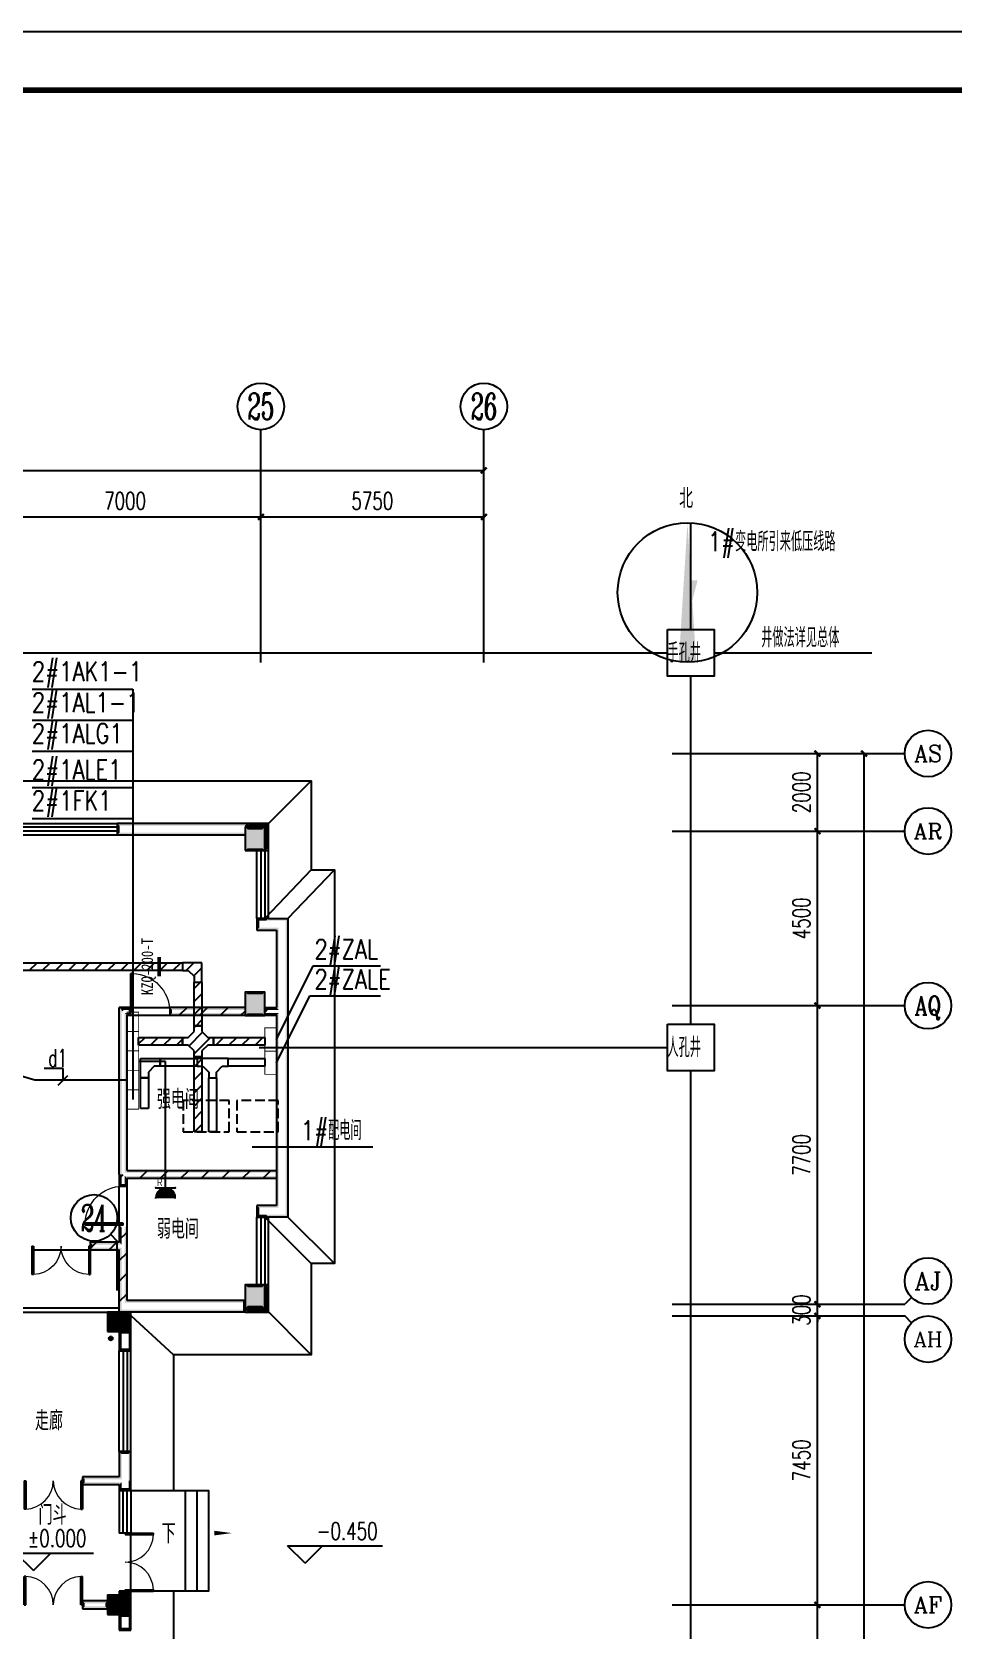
# Model space of a CAD drawing. Extents: x 101023 to 279373, y -114511 to 293844.
# Drawn here: x 228630 to 252375, y 252638 to 293844 of the extents above; entities that cross this region are included whole.
import ezdxf
from ezdxf.enums import TextEntityAlignment as Align

# ---------------------------------------------------------------- set-up
doc = ezdxf.new("R2010")
doc.units = 0
doc.header["$LTSCALE"] = 1000
doc.header["$MEASUREMENT"] = 0
doc.linetypes.add('DASH', pattern=[0.35, 0.25, -0.1])
for name, color, linetype in [('A-WALL-PATT', 252, 'Continuous'), ('AXIS', 3, 'Continuous'), ('AXIS_TEXT', 7, 'Continuous'), ('BTTK', 7, 'Continuous'), ('BZ', 7, 'Continuous'), ('CABLETRAY', 3, 'Continuous'), ('COLUMN', 2, 'Continuous'), ('DBZ', 7, 'Continuous'), ('DIM-照明', 3, 'Continuous'), ('DIM_ELEV', 3, 'Continuous'), ('DIM_SYMB', 3, 'Continuous'), ('DOOR_FIRE', 4, 'Continuous'), ('DOTLN', 2, 'DASH'), ('EQUIP-插座', 3, 'Continuous'), ('EQUIP-箱柜', 3, 'Continuous'), ('PUB_HATCH', 8, 'Continuous'), ('PUB_TEXT', 7, 'Continuous'), ('PUB_TITLE', 7, 'Continuous'), ('PUB_WALL', 2, 'Continuous'), ('STAIR', 2, 'Continuous'), ('TEL_HATCH', 8, 'Continuous'), ('WALL', 2, 'Continuous'), ('WINDOW', 2, 'Continuous'), ('WIRE-照明', 6, 'Continuous'), ('抗震支吊架', 2, 'Continuous'), ('排水', 153, 'Continuous'), ('看线', 30, 'Continuous')]:
    doc.layers.add(name, color=color, linetype=linetype)
doc.styles.add('_TCH_AXIS', font='COMPLEX', dxfattribs={"bigfont": 'GBCBIG'})
doc.styles.add('_TCH_DIM', font='simplex.shx', dxfattribs={"bigfont": 'gbcbig.shx'})
doc.styles.add('_TCH_DIM_T3', font='SIMPLEX', dxfattribs={"width": 0.705882, "bigfont": 'GBCBIG'})
doc.styles.add('_TEL_ATTDEF', font='gbenor', dxfattribs={"bigfont": 'gbcbig'})
doc.styles.add('_TEL_DIM', font='simplex.shx', dxfattribs={"width": 0.8, "height": 3.5, "bigfont": 'gbcbig.shx'})
doc.styles.add('COMPLEX', font='COMPLEX')
doc.styles.add('HZ(TK)', font='geniso.shx', dxfattribs={"width": 0.9, "bigfont": 'hztxt.shx'})
doc.styles.add('kzcad', font='', dxfattribs={"width": 0.8})
doc.styles.get("Standard").update_dxf_attribs({"font": 'simplex.shx', "width": 0.8, "bigfont": 'gbcbig.shx'})
doc.styles.get('kzcad').set_extended_font_data('SimSun')
doc.dimstyles.new('_TCH_ARCH&&150', dxfattribs={"dimtxt": 446.25, "dimasz": 150, "dimexe": 375, "dimexo": 450, "dimgap": 189.375, "dimtad": 1, "dimdec": 0, "dimzin": 0, "dimdsep": 46, "dimtxsty": '_TCH_DIM_T3', "dimblk": 'ARCHTICK', "dimcen": 0.09, "dimclrt": 7, "dimazin": 2, "dimtfac": 1, "dimtdec": 0, "dimtix": 1, "dimtmove": 2, "dimatfit": 3, "dimfxl": 1, "dimtolj": 1, "dimtzin": 0, "dimarcsym": 0})
pattern_1 = [(45, (-908016.57, -754752.9), (-265.16515, 265.16515), [])]

# ---------------------------------------------------------------- blocks, each defined once
blk = doc.blocks.new('vhtemplate_2020年新竖式图框_A0')
at = {"layer": 'PUB_TITLE', "color": 7}
blk.add_lwpolyline([(0, 0), (1189, 0), (1189, 841), (0, 841)], close=True, dxfattribs=at)
at = {"layer": 'PUB_TITLE', "const_width": 1}
blk.add_lwpolyline([(25, 10), (1179, 10), (1179, 831), (25, 831)], close=True, dxfattribs=at)
at = {"layer": 'BTTK', "color": 4, "style": 'HZ(TK)', "width": 0.9}
for tag, p in [('合作单位', (1144, 743.5)), ('建设单位', (1144, 209.5)), ('工程名称', (1144, 176.5)), ('子项名称', (1154, 160)), ('图纸名称', (1144, 141))]:
    blk.add_attdef(tag, text='', height=3.5, dxfattribs=at).set_placement(p, align=Align.MIDDLE_CENTER)
for tag, p in [('注册证书号', (1156.5, 309.01)), ('注册印章号', (1156.5, 301.01)), ('设计号', (1154, 193)), ('图别', (1137.75, 34)), ('图号', (1170.25, 34)), ('版本号', (1137.75, 26)), ('日期', (1170.25, 26))]:
    blk.add_attdef(tag, text='', height=3.5, dxfattribs=at).set_placement(p, align=Align.MIDDLE)
blk = doc.blocks.new('$TelecSys$00000098')
blk.add_solid([(0.5, 0), (-0.5, 0.26), (-0.5, -0.26)])
blk = doc.blocks.new('$equip$00001764')
for p, q in [((-0.5, 1.05), (-0.5, 1)), ((-0.5, 1), (0.5, 1)), ((0.5, 1.05), (0.5, 1)), ((0.5, 0.5), (-0.5, 0.5)), ((0, 0.5), (0, 0))]:
    blk.add_line(p, q)
blk.add_arc((0, 1), 0.5, 180, 0)
for p in [(-0.5, 0.5), (0, 0), (0.5, 0.5)]:
    blk.add_point(p)
for points in [[(0.433, 0.75), (-0.433, 0.75), (0.5, 1), (-0.5, 1)], [(0.25, 0.567), (-0.25, 0.567), (0.433, 0.75), (-0.433, 0.75)], [(0, 0.5), (0, 0.5), (0.25, 0.567), (-0.25, 0.567)]]:
    blk.add_solid(points)
at = {"color": 7, "style": '_TEL_DIM'}
blk.add_attdef('$TEXT$', text='', height=0.4, dxfattribs=at).set_placement((0.303, 0.211), align=Align.MIDDLE_CENTER)
at = {"color": 7, "style": '_TEL_DIM', "flags": 1}
blk.add_attdef('A', text='', height=0.00002, dxfattribs=at).set_placement((0, 0), align=Align.MIDDLE_CENTER)
blk = doc.blocks.new('ng')
at = {"layer": '排水'}
for p, q in [((345991, 781358), (346091, 781358)), ((346041, 781408), (346041, 781308))]:
    blk.add_line(p, q, dxfattribs=at)
blk.add_circle((346041, 781358), 50, dxfattribs=at)
blk = doc.blocks.new('_AXISO')
blk.add_circle((0, 0), 0.5)
at = {"layer": 'AXIS_TEXT', "style": 'COMPLEX', "width": 1.041667}
blk.add_attdef('A', text='', height=0.56, dxfattribs=at).set_placement((-0.25, -0.28), (0.25, -0.28), align=Align.FIT)
blk = doc.blocks.new('_ArchTick')
at = {"color": 0, "linetype": 'ByBlock', "const_width": 0.4}
blk.add_lwpolyline([(-0.5, -0.5), (0.5, 0.5)], dxfattribs=at)
blk = doc.blocks.new('*D60')
at = {"layer": 'AXIS', "color": 0, "lineweight": -2, "transparency": 16777216}
for p, q in [((1046908, 863592), (1051783, 863592)), ((1051408, 773292), (1051408, 863592)), ((1046908, 773292), (1051783, 773292))]:
    blk.add_line(p, q, dxfattribs=at)
at = {"layer": 'Defpoints', "color": 0, "transparency": 16777216}
for p in [(1046458, 863592), (1051408, 863592), (1046458, 773292)]:
    blk.add_point(p, dxfattribs=at)
at = {"layer": 'AXIS', "color": 0, "lineweight": -2, "transparency": 16777216, "xscale": 150, "yscale": 150, "zscale": 150}
for p, rotation in [((1051408, 863592), 90), ((1051408, 773292), 270)]:
    blk.add_blockref('_ArchTick', p, dxfattribs=dict(at, rotation=rotation))
at = {"layer": 'AXIS', "color": 7, "transparency": 16777216, "insert": (1050996, 818442), "char_height": 446.2, "attachment_point": 5, "rotation": 90, "style": '_TCH_DIM_T3'}
blk.add_mtext('\\A1;90300', dxfattribs=at)
blk = doc.blocks.new('*D76')
at = {"layer": 'AXIS', "color": 0, "lineweight": -2, "transparency": 16777216}
for p, q in [((1046908, 841642), (1050583, 841642)), ((1050208, 834042), (1050208, 841642)), ((1046908, 834042), (1050583, 834042))]:
    blk.add_line(p, q, dxfattribs=at)
at = {"layer": 'Defpoints', "color": 0, "transparency": 16777216}
for p in [(1046458, 841642), (1050208, 841642), (1046458, 834042)]:
    blk.add_point(p, dxfattribs=at)
at = {"layer": 'AXIS', "color": 0, "lineweight": -2, "transparency": 16777216, "xscale": 150, "yscale": 150, "zscale": 150}
for p, rotation in [((1050208, 841642), 90), ((1050208, 834042), 270)]:
    blk.add_blockref('_ArchTick', p, dxfattribs=dict(at, rotation=rotation))
at = {"layer": 'AXIS', "color": 7, "transparency": 16777216, "insert": (1049796, 837842), "char_height": 446.2, "attachment_point": 5, "rotation": 90, "style": '_TCH_DIM_T3'}
blk.add_mtext('\\A1;7600', dxfattribs=at)
blk = doc.blocks.new('*D77')
at = {"layer": 'AXIS', "color": 0, "lineweight": -2, "transparency": 16777216}
for p, q in [((1046908, 849092), (1050583, 849092)), ((1050208, 841642), (1050208, 849092)), ((1046908, 841642), (1050583, 841642))]:
    blk.add_line(p, q, dxfattribs=at)
at = {"layer": 'Defpoints', "color": 0, "transparency": 16777216}
for p in [(1046458, 849092), (1050208, 849092), (1046458, 841642)]:
    blk.add_point(p, dxfattribs=at)
at = {"layer": 'AXIS', "color": 0, "lineweight": -2, "transparency": 16777216, "xscale": 150, "yscale": 150, "zscale": 150}
for p, rotation in [((1050208, 849092), 90), ((1050208, 841642), 270)]:
    blk.add_blockref('_ArchTick', p, dxfattribs=dict(at, rotation=rotation))
at = {"layer": 'AXIS', "color": 7, "transparency": 16777216, "insert": (1049796, 845367), "char_height": 446.2, "attachment_point": 5, "rotation": 90, "style": '_TCH_DIM_T3'}
blk.add_mtext('\\A1;7450', dxfattribs=at)
blk = doc.blocks.new('*D78')
at = {"layer": 'AXIS', "color": 0, "lineweight": -2, "transparency": 16777216}
for p, q in [((1046908, 849392), (1050583, 849392)), ((1050208, 849392), (1050208, 849542)), ((1050208, 849092), (1050208, 849392)), ((1046908, 849092), (1050583, 849092)), ((1050208, 849092), (1050208, 848942))]:
    blk.add_line(p, q, dxfattribs=at)
at = {"layer": 'Defpoints', "color": 0, "transparency": 16777216}
for p in [(1046458, 849392), (1050208, 849392), (1046458, 849092)]:
    blk.add_point(p, dxfattribs=at)
at = {"layer": 'AXIS', "color": 0, "lineweight": -2, "transparency": 16777216, "xscale": 150, "yscale": 150, "zscale": 150}
for p, rotation in [((1050208, 849392), 270), ((1050208, 849092), 90)]:
    blk.add_blockref('_ArchTick', p, dxfattribs=dict(at, rotation=rotation))
at = {"layer": 'AXIS', "color": 7, "transparency": 16777216, "insert": (1049796, 849242), "char_height": 446.2, "attachment_point": 5, "rotation": 90, "style": '_TCH_DIM_T3'}
blk.add_mtext('\\A1;300', dxfattribs=at)
blk = doc.blocks.new('*D79')
at = {"layer": 'AXIS', "color": 0, "lineweight": -2, "transparency": 16777216}
for p, q in [((1046908, 857092), (1050583, 857092)), ((1050208, 849392), (1050208, 857092)), ((1046908, 849392), (1050583, 849392))]:
    blk.add_line(p, q, dxfattribs=at)
at = {"layer": 'Defpoints', "color": 0, "transparency": 16777216}
for p in [(1046458, 857092), (1050208, 857092), (1046458, 849392)]:
    blk.add_point(p, dxfattribs=at)
at = {"layer": 'AXIS', "color": 0, "lineweight": -2, "transparency": 16777216, "xscale": 150, "yscale": 150, "zscale": 150}
for p, rotation in [((1050208, 857092), 90), ((1050208, 849392), 270)]:
    blk.add_blockref('_ArchTick', p, dxfattribs=dict(at, rotation=rotation))
at = {"layer": 'AXIS', "color": 7, "transparency": 16777216, "insert": (1049796, 853242), "char_height": 446.2, "attachment_point": 5, "rotation": 90, "style": '_TCH_DIM_T3'}
blk.add_mtext('\\A1;7700', dxfattribs=at)
blk = doc.blocks.new('*D80')
at = {"layer": 'AXIS', "color": 0, "lineweight": -2, "transparency": 16777216}
for p, q in [((1046908, 861592), (1050583, 861592)), ((1050208, 857092), (1050208, 861592)), ((1046908, 857092), (1050583, 857092))]:
    blk.add_line(p, q, dxfattribs=at)
at = {"layer": 'Defpoints', "color": 0, "transparency": 16777216}
for p in [(1046458, 861592), (1050208, 861592), (1046458, 857092)]:
    blk.add_point(p, dxfattribs=at)
at = {"layer": 'AXIS', "color": 0, "lineweight": -2, "transparency": 16777216, "xscale": 150, "yscale": 150, "zscale": 150}
for p, rotation in [((1050208, 861592), 90), ((1050208, 857092), 270)]:
    blk.add_blockref('_ArchTick', p, dxfattribs=dict(at, rotation=rotation))
at = {"layer": 'AXIS', "color": 7, "transparency": 16777216, "insert": (1049796, 859342), "char_height": 446.2, "attachment_point": 5, "rotation": 90, "style": '_TCH_DIM_T3'}
blk.add_mtext('\\A1;4500', dxfattribs=at)
blk = doc.blocks.new('*D81')
at = {"layer": 'AXIS', "color": 0, "lineweight": -2, "transparency": 16777216}
for p, q in [((1046908, 863592), (1050583, 863592)), ((1050208, 861592), (1050208, 863592)), ((1046908, 861592), (1050583, 861592))]:
    blk.add_line(p, q, dxfattribs=at)
at = {"layer": 'Defpoints', "color": 0, "transparency": 16777216}
for p in [(1046458, 863592), (1050208, 863592), (1046458, 861592)]:
    blk.add_point(p, dxfattribs=at)
at = {"layer": 'AXIS', "color": 0, "lineweight": -2, "transparency": 16777216, "xscale": 150, "yscale": 150, "zscale": 150}
for p, rotation in [((1050208, 863592), 90), ((1050208, 861592), 270)]:
    blk.add_blockref('_ArchTick', p, dxfattribs=dict(at, rotation=rotation))
at = {"layer": 'AXIS', "color": 7, "transparency": 16777216, "insert": (1049796, 862592), "char_height": 446.2, "attachment_point": 5, "rotation": 90, "style": '_TCH_DIM_T3'}
blk.add_mtext('\\A1;2000', dxfattribs=at)
blk = doc.blocks.new('*D109')
at = {"layer": 'AXIS', "color": 0, "lineweight": -2, "transparency": 16777216}
for p, q in [((926858, 866392), (926858, 871267)), ((1041608, 866392), (1041608, 871267)), ((926858, 870892), (1041608, 870892))]:
    blk.add_line(p, q, dxfattribs=at)
at = {"layer": 'Defpoints', "color": 0, "transparency": 16777216}
for p in [(1041608, 870892), (926858, 865942), (1041608, 865942)]:
    blk.add_point(p, dxfattribs=at)
at = {"layer": 'AXIS', "color": 0, "lineweight": -2, "transparency": 16777216, "xscale": 150, "yscale": 150, "zscale": 150, "rotation": 180}
blk.add_blockref('_ArchTick', (926858, 870892), dxfattribs=at)
at = {"layer": 'AXIS', "color": 0, "lineweight": -2, "transparency": 16777216, "xscale": 150, "yscale": 150, "zscale": 150}
blk.add_blockref('_ArchTick', (1041608, 870892), dxfattribs=at)
at = {"layer": 'AXIS', "color": 7, "transparency": 16777216, "insert": (984233, 871305), "char_height": 446.2, "attachment_point": 5, "style": '_TCH_DIM_T3'}
blk.add_mtext('\\A1;114750', dxfattribs=at)
blk = doc.blocks.new('*D126')
at = {"layer": 'AXIS', "color": 0, "lineweight": -2, "transparency": 16777216}
for p, q in [((1028858, 866392), (1028858, 870067)), ((1035858, 866392), (1035858, 870067)), ((1028858, 869692), (1035858, 869692))]:
    blk.add_line(p, q, dxfattribs=at)
at = {"layer": 'Defpoints', "color": 0, "transparency": 16777216}
for p in [(1035858, 869692), (1028858, 865942), (1035858, 865942)]:
    blk.add_point(p, dxfattribs=at)
at = {"layer": 'AXIS', "color": 0, "lineweight": -2, "transparency": 16777216, "xscale": 150, "yscale": 150, "zscale": 150, "rotation": 180}
blk.add_blockref('_ArchTick', (1028858, 869692), dxfattribs=at)
at = {"layer": 'AXIS', "color": 0, "lineweight": -2, "transparency": 16777216, "xscale": 150, "yscale": 150, "zscale": 150}
blk.add_blockref('_ArchTick', (1035858, 869692), dxfattribs=at)
at = {"layer": 'AXIS', "color": 7, "transparency": 16777216, "insert": (1032358, 870105), "char_height": 446.2, "attachment_point": 5, "style": '_TCH_DIM_T3'}
blk.add_mtext('\\A1;7000', dxfattribs=at)
blk = doc.blocks.new('*D127')
at = {"layer": 'AXIS', "color": 0, "lineweight": -2, "transparency": 16777216}
for p, q in [((1035858, 866392), (1035858, 870067)), ((1041608, 866392), (1041608, 870067)), ((1035858, 869692), (1041608, 869692))]:
    blk.add_line(p, q, dxfattribs=at)
at = {"layer": 'Defpoints', "color": 0, "transparency": 16777216}
for p in [(1041608, 869692), (1035858, 865942), (1041608, 865942)]:
    blk.add_point(p, dxfattribs=at)
at = {"layer": 'AXIS', "color": 0, "lineweight": -2, "transparency": 16777216, "xscale": 150, "yscale": 150, "zscale": 150, "rotation": 180}
blk.add_blockref('_ArchTick', (1035858, 869692), dxfattribs=at)
at = {"layer": 'AXIS', "color": 0, "lineweight": -2, "transparency": 16777216, "xscale": 150, "yscale": 150, "zscale": 150}
blk.add_blockref('_ArchTick', (1041608, 869692), dxfattribs=at)
at = {"layer": 'AXIS', "color": 7, "transparency": 16777216, "insert": (1038733, 870105), "char_height": 446.2, "attachment_point": 5, "style": '_TCH_DIM_T3'}
blk.add_mtext('\\A1;5750', dxfattribs=at)
blk = doc.blocks.new('$WINLIB2D$00000001')
at = {"color": 0}
for points in [[(-0.5, 0.5), (-0.5, -0.5)], [(-0.5, 0.5), (0.5, 0.5)], [(0.5, -0.5), (0.5, 0.5)], [(0.5, 0.167), (-0.5, 0.167)], [(0.5, -0.167), (-0.5, -0.167)], [(-0.5, -0.5), (0.5, -0.5)]]:
    blk.add_lwpolyline(points, dxfattribs=at)
blk = doc.blocks.new('$DorLib2D$00000002')
for p, q in [((-0.5, 0), (-0.5, 0.4875)), ((-0.475, 0.4875), (-0.5, 0.4875)), ((-0.475, 0), (-0.475, 0.4875)), ((0.475, 0), (0.475, 0.4875)), ((0.475, 0.4875), (0.5, 0.4875)), ((0.5, 0), (0.5, 0.4875)), ((-0.5, 0), (-0.475, 0)), ((0.5, 0), (0.475, 0))]:
    blk.add_line(p, q)
at = {"lineweight": 13}
for centre, start, end in [((-0.4875, 0), 0, 88.53072), ((0.4875, 0), 91.46928, 180)]:
    blk.add_arc(centre, 0.4875, start, end, dxfattribs=at)
blk = doc.blocks.new('_FZH')
blk.add_lwpolyline([(-0.5, -0.5), (0.5, -0.5), (0.5, 0.5), (-0.5, 0.5)], close=True)
at = {"layer": 'PUB_HATCH'}
blk.add_solid([(-0.5, -0.5), (0.5, -0.5), (-0.5, 0.5), (0.5, 0.5)], dxfattribs=at)
blk = doc.blocks.new('$DorLib2D$00000001')
for p, q in [((0.45, 0.975), (0.5, 0.975)), ((0.45, 0), (0.45, 0.975)), ((0.5, 0), (0.5, 0.975)), ((0.5, 0), (0.45, 0))]:
    blk.add_line(p, q)
at = {"lineweight": 13}
blk.add_arc((0.475, 0), 0.975, 91.4693, 180, dxfattribs=at)
blk = doc.blocks.new('ERT')
at = {"layer": 'AXIS'}
for p, q in [((1035858.2, 865942.1), (1035858.2, 871942.1)), ((1041608.2, 865942.1), (1041608.2, 871942.1)), ((1046458.2, 863592.1), (1052458.2, 863592.1)), ((1046458.2, 861592.1), (1052458.2, 861592.1)), ((1046458.2, 857092.1), (1052458.2, 857092.1)), ((1031982.5, 851195.2), (1032158.2, 851019.4)), ((1032158.2, 849743.8), (1032158.2, 851019.4)), ((1046458.2, 849392.1), (1052458.2, 849392.1)), ((1052633.9, 849567.8), (1052458.2, 849392.1)), ((1046458.2, 849092.1), (1052458.2, 849092.1)), ((1052633.9, 848916.3), (1052458.2, 849092.1)), ((1046458.2, 841642.1), (1052458.2, 841642.1))]:
    blk.add_line(p, q, dxfattribs=at)
ref = blk.add_blockref('_AXISO', (1035858.2, 872542.1), dxfattribs=dict(at, xscale=1200, yscale=1200, zscale=1200))
ref.add_attrib('A', '25', dxfattribs={"layer": 'AXIS_TEXT', "height": 678.82, "style": '_TCH_AXIS', "width": 0.617647}).set_placement((1035518.8, 872202.7), (1036197.6, 872202.7), align=Align.FIT)
ref = blk.add_blockref('_AXISO', (1041608.2, 872542.1), dxfattribs=dict(at, xscale=1200, yscale=1200, zscale=1200))
ref.add_attrib('A', '26', dxfattribs={"layer": 'AXIS_TEXT', "height": 678.82, "style": '_TCH_AXIS', "width": 0.617647}).set_placement((1041268.8, 872202.7), (1041947.6, 872202.7), align=Align.FIT)
ref = blk.add_blockref('_AXISO', (1053058.2, 863592.1), dxfattribs=dict(at, xscale=1200, yscale=1200, zscale=1200))
ref.add_attrib('A', 'AS', dxfattribs={"layer": 'AXIS_TEXT', "height": 432.18, "style": '_TCH_AXIS'}).set_placement((1052698.1, 863376), (1053418.3, 863376), align=Align.FIT)
ref = blk.add_blockref('_AXISO', (1053058.2, 861592.1), dxfattribs=dict(at, xscale=1200, yscale=1200, zscale=1200))
ref.add_attrib('A', 'AR', dxfattribs={"layer": 'AXIS_TEXT', "height": 398.24, "style": '_TCH_AXIS'}).set_placement((1052688.4, 861393), (1053428, 861393), align=Align.FIT)
ref = blk.add_blockref('_AXISO', (1053058.2, 857092.1), dxfattribs=dict(at, xscale=1200, yscale=1200, zscale=1200))
ref.add_attrib('A', 'AQ', dxfattribs={"layer": 'AXIS_TEXT', "height": 482.95, "style": '_TCH_AXIS', "width": 0.807692}).set_placement((1052714.6, 856850.6), (1053401.8, 856850.6), align=Align.FIT)
ref = blk.add_blockref('_AXISO', (1031558.2, 851619.4), dxfattribs=dict(at, xscale=1200, yscale=1200, zscale=1200))
ref.add_attrib('A', '24', dxfattribs={"layer": 'AXIS_TEXT', "height": 678.82, "style": '_TCH_AXIS', "width": 0.583333}).set_placement((1031218.8, 851280), (1031897.6, 851280), align=Align.FIT)
ref = blk.add_blockref('_AXISO', (1053058.2, 849992.1), dxfattribs=dict(at, xscale=1200, yscale=1200, zscale=1200))
ref.add_attrib('A', 'AJ', dxfattribs={"layer": 'AXIS_TEXT', "height": 460.87, "style": '_TCH_AXIS'}).set_placement((1052707.1, 849761.6), (1053409.3, 849761.6), align=Align.FIT)
ref = blk.add_blockref('_AXISO', (1053058.2, 848492.1), dxfattribs=dict(at, xscale=1200, yscale=1200, zscale=1200))
ref.add_attrib('A', 'AH', dxfattribs={"layer": 'AXIS_TEXT', "height": 382.94, "style": '_TCH_AXIS'}).set_placement((1052684.4, 848300.6), (1053432, 848300.6), align=Align.FIT)
ref = blk.add_blockref('_AXISO', (1053058.2, 841642.1), dxfattribs=dict(at, xscale=1200, yscale=1200, zscale=1200))
ref.add_attrib('A', 'AF', dxfattribs={"layer": 'AXIS_TEXT', "height": 414.63, "style": '_TCH_AXIS'}).set_placement((1052692.9, 841434.8), (1053423.5, 841434.8), align=Align.FIT)
for p1, p2, distance, picture, middle in [((926858.2, 865942.1), (1041608.2, 865942.1), 4950, '*D109', (984233.2, 871304.6)), ((1028858.2, 865942.1), (1035858.2, 865942.1), 3750, '*D126', (1032358.2, 870104.6)), ((1035858.2, 865942.1), (1041608.2, 865942.1), 3750, '*D127', (1038733.2, 870104.6)), ((1046458.2, 773292.1), (1046458.2, 863592.1), -4950, '*D60', (1050995.7, 818442.1)), ((1046458.2, 861592.1), (1046458.2, 863592.1), -3750, '*D81', (1049795.7, 862592.1)), ((1046458.2, 857092.1), (1046458.2, 861592.1), -3750, '*D80', (1049795.7, 859342.1)), ((1046458.2, 849392.1), (1046458.2, 857092.1), -3750, '*D79', (1049795.7, 853242.1)), ((1046458.2, 849092.1), (1046458.2, 849392.1), -3750, '*D78', (1049795.7, 849242.1)), ((1046458.2, 841642.1), (1046458.2, 849092.1), -3750, '*D77', (1049795.7, 845367.1)), ((1046458.2, 834042.1), (1046458.2, 841642.1), -3750, '*D76', (1049795.7, 837842.1))]:
    dim = blk.add_aligned_dim(p1=p1, p2=p2, distance=distance, dimstyle='_TCH_ARCH&&150', dxfattribs=at)
    dim.commit()
    dim.dimension.update_dxf_attribs({"geometry": picture, "text_midpoint": middle})
blk = doc.blocks.new('A$C40CE5D7B')
at = {"layer": 'A-WALL-PATT'}
h = blk.add_hatch(dxfattribs=at)
h.set_pattern_fill('普通砖', color=256, scale=150, style=0)
h.set_pattern_definition(pattern_1)
h.paths.add_polyline_path([(114550, 102020), (114750, 101820), (114850, 101820), (114850, 102020)])
h = blk.add_hatch(dxfattribs=at)
h.set_pattern_fill('普通砖', color=256, scale=150, style=0)
h.set_pattern_definition(pattern_1)
h.paths.add_polyline_path([(117800, 101820), (117800, 102020), (115850, 102020), (115850, 101820)])
h = blk.add_hatch(dxfattribs=at)
h.set_pattern_fill('普通砖', color=256, scale=150, style=0)
h.set_pattern_definition(pattern_1)
h.paths.add_polyline_path([(118300, 102020), (118300, 101820), (118600, 101820), (118700, 101920), (118600, 102020)])
h = blk.add_hatch(dxfattribs=at)
h.set_pattern_fill('普通砖', color=256, scale=150, style=0)
h.set_pattern_definition(pattern_1)
h.paths.add_polyline_path([(114683, 97720), (114550, 97720), (114550, 97413), (114750, 97413), (114750, 97620), (114690, 97680)])
h = blk.add_hatch(dxfattribs=at)
h.set_pattern_fill('普通砖', color=256, scale=150, style=0)
h.set_pattern_definition(pattern_1)
h.paths.add_polyline_path([(114683, 97720), (114690, 97680), (114750, 97620), (118600, 97620), (118700, 97720), (118600, 97820), (114750, 97820), (114690, 97760)])
h = blk.add_hatch(dxfattribs=at)
h.set_pattern_fill('普通砖', color=256, scale=150, style=0)
h.set_pattern_definition(pattern_1)
h.paths.add_polyline_path([(114617, 95870), (114750, 95870), (114750, 96413), (114550, 96413), (114550, 95970), (114610, 95910)])
h = blk.add_hatch(dxfattribs=at)
h.set_pattern_fill('普通砖', color=256, scale=150, style=0)
h.set_pattern_definition(pattern_1)
h.paths.add_polyline_path([(114610, 95910), (114550, 95970), (113800, 95970), (113800, 95770), (114550, 95770), (114610, 95830), (114617, 95870)])
h = blk.add_hatch(dxfattribs=at)
h.set_pattern_fill('普通砖', color=256, scale=150, style=0)
h.set_pattern_definition(pattern_1)
h.paths.add_polyline_path([(114610, 94230), (114690, 94410), (114750, 94470), (114750, 95870), (114617, 95870), (114610, 95830), (114550, 95770), (114550, 94170)])
at = {"layer": 'PUB_WALL'}
for points in [[(117850, 106770), (114500, 106770), (114560, 106710), (117790, 106710)], [(114500, 106770), (114500, 106470), (114560, 106530), (114560, 106710)], [(117800, 106520), (117800, 106670), (117850, 106670), (117850, 106770), (117790, 106710), (117790, 106530)], [(117800, 106470), (117800, 106520), (117790, 106530), (114560, 106530), (114500, 106470)], [(118300, 106670), (117800, 106670), (117860, 106610), (118240, 106610)], [(117800, 106670), (117800, 106070), (117860, 106130), (117860, 106610)], [(118300, 106070), (118300, 106670), (118240, 106610), (118240, 106130)], [(117800, 106070), (118300, 106070), (118240, 106130), (117860, 106130)], [(118400, 104320), (118100, 104320), (118160, 104260), (118340, 104260)], [(118100, 104320), (118100, 104020), (118160, 104080), (118160, 104260)], [(118400, 104320), (118900, 104320), (118840, 104260), (118340, 104260)], [(118900, 104320), (118900, 101920), (118840, 101920), (118840, 104260)], [(118100, 104020), (118600, 104020), (118660, 104080), (118160, 104080)], [(118600, 104020), (118600, 102020), (118660, 101960), (118660, 104080)], [(118300, 102420), (117800, 102420), (117860, 102360), (118240, 102360)], [(117800, 102420), (117800, 101813), (117860, 101873), (117860, 102360)], [(118300, 101813), (118300, 102420), (118240, 102360), (118240, 101873)], [(114850, 102020), (114550, 102020), (114610, 101960), (114790, 101960)], [(114550, 97720), (114550, 102020), (114610, 101960), (114610, 97720)], [(114750, 101820), (114850, 101820), (114790, 101880), (114690, 101880)], [(114750, 97820), (114750, 101820), (114690, 101880), (114690, 97760)], [(114850, 101820), (114850, 102020), (114790, 101960), (114790, 101880)], [(117800, 101960), (117800, 102020), (115850, 102020), (115910, 101960)], [(115850, 102020), (115850, 101820), (115910, 101880), (115910, 101960)], [(117800, 101820), (117800, 101880), (115910, 101880), (115850, 101820)], [(117800, 101813), (118300, 101813), (118240, 101873), (117860, 101873)], [(118300, 102020), (118300, 101960), (118660, 101960), (118600, 102020)], [(118300, 101880), (118300, 101820), (118600, 101820), (118660, 101880)], [(118600, 101820), (118600, 96920), (118660, 96860), (118660, 101880)], [(118900, 101920), (118900, 96620), (118840, 96680), (118840, 101920)], [(114550, 97720), (114550, 97413), (114610, 97473), (114610, 97720)], [(114750, 97820), (118600, 97820), (118660, 97760), (114690, 97760)], [(114750, 97413), (114750, 97620), (114690, 97680), (114690, 97473)], [(114750, 97620), (118600, 97620), (118660, 97680), (114690, 97680)], [(114550, 97413), (114750, 97413), (114690, 97473), (114610, 97473)], [(118100, 96920), (118100, 96620), (118160, 96680), (118160, 96860)], [(118600, 96920), (118100, 96920), (118160, 96860), (118660, 96860)], [(118100, 96620), (118400, 96620), (118340, 96680), (118160, 96680)], [(118900, 96620), (118400, 96620), (118340, 96680), (118840, 96680)], [(114550, 96413), (114550, 95970), (114610, 95910), (114610, 96353)], [(114750, 95870), (114750, 96413), (114690, 96353), (114690, 95870)], [(114550, 95970), (113800, 95970), (113860, 95910), (114610, 95910)], [(113800, 95970), (113800, 95770), (113860, 95830), (113860, 95910)], [(113800, 95770), (114550, 95770), (114610, 95830), (113860, 95830)], [(114550, 94170), (114550, 95770), (114610, 95830), (114610, 94230)], [(114750, 94470), (114750, 95870), (114690, 95870), (114690, 94410)], [(118300, 94870), (117800, 94870), (117860, 94810), (118240, 94810)], [(117800, 94870), (117800, 94270), (117860, 94330), (117860, 94810)], [(118300, 94270), (118300, 94870), (118240, 94810), (118240, 94330)], [(117800, 94470), (114750, 94470), (114690, 94410), (117800, 94410)], [(117800, 94170), (117800, 94470), (117740, 94470), (117740, 94170)], [(114750, 94170), (114250, 94170), (114310, 94110), (114690, 94110)], [(114250, 94170), (114250, 93670), (114310, 93730), (114310, 94110)], [(117800, 94170), (117800, 94230), (114610, 94230), (114550, 94170)], [(114750, 93670), (114750, 94170), (114690, 94110), (114690, 93730)], [(117800, 94270), (118300, 94270), (118240, 94330), (117860, 94330)], [(114250, 93670), (114750, 93670), (114690, 93730), (114310, 93730)], [(114550, 93670), (114550, 93170), (114610, 93230), (114610, 93610)], [(114850, 93670), (114550, 93670), (114610, 93610), (114790, 93610)], [(114850, 93170), (114850, 93670), (114790, 93610), (114790, 93230)], [(114550, 93170), (114850, 93170), (114790, 93230), (114610, 93230)], [(114850, 90570), (114550, 90570), (114610, 90510), (114790, 90510)], [(114550, 90570), (114550, 89920), (114610, 89860), (114610, 90510)], [(114850, 89820), (114850, 90570), (114790, 90510), (114790, 89820)], [(114550, 89920), (113600, 89920), (113660, 89860), (114610, 89860)], [(113600, 89920), (113600, 89720), (113660, 89780), (113660, 89860)], [(113600, 89720), (114550, 89720), (114610, 89780), (113660, 89780)], [(114550, 89720), (114550, 89570), (114610, 89630), (114610, 89780)], [(114550, 89570), (114850, 89570), (114790, 89630), (114610, 89630)], [(114850, 89570), (114850, 89820), (114790, 89820), (114790, 89630)], [(114850, 86970), (114550, 86970), (114610, 86910), (114790, 86910)], [(114550, 86970), (114550, 86870), (114610, 86930), (114610, 86910)], [(114850, 86870), (114850, 86970), (114790, 86910), (114790, 86930)], [(114250, 86720), (113600, 86720), (113660, 86660), (114190, 86660)], [(113600, 86720), (113600, 86520), (113660, 86580), (113660, 86660)], [(113600, 86520), (114250, 86520), (114190, 86580), (113660, 86580)], [(114250, 86520), (114250, 86720), (114190, 86660), (114190, 86580)], [(114750, 86870), (114250, 86870), (114310, 86810), (114690, 86810)], [(114250, 86870), (114250, 86370), (114310, 86430), (114310, 86810)], [(114550, 86870), (114850, 86870), (114790, 86930), (114610, 86930)], [(114750, 86370), (114750, 86870), (114690, 86810), (114690, 86430)], [(114250, 86370), (114750, 86370), (114690, 86430), (114310, 86430)], [(114550, 86370), (114550, 85970), (114610, 86030), (114610, 86310)], [(114850, 86370), (114550, 86370), (114610, 86310), (114790, 86310)], [(114850, 85970), (114850, 86370), (114790, 86310), (114790, 86030)], [(114550, 85970), (114850, 85970), (114790, 86030), (114610, 86030)]]:
    blk.add_hatch(color=256, dxfattribs=at).paths.add_polyline_path(points)
for points in [[(118300, 106070), (118400, 106070), (118400, 106770), (117850, 106770), (117850, 106670)], [(118300, 106120), (118350, 106120), (118350, 106720), (117900, 106720), (117900, 106670)], [(117800, 94270), (117800, 94170), (118400, 94170), (118400, 94870), (118300, 94870)], [(117850, 94270), (117850, 94220), (118350, 94220), (118350, 94820), (118300, 94820)], [(114750, 93670), (114850, 93670), (114850, 94170), (114750, 94170)], [(114750, 93720), (114800, 93720), (114800, 94120), (114750, 94120)], [(114850, 89570), (116250, 89570), (116250, 86970), (114850, 86970)], [(114750, 86370), (114850, 86370), (114850, 86870), (114750, 86870)], [(114750, 86420), (114800, 86420), (114800, 86820), (114750, 86820)]]:
    blk.add_lwpolyline(points)
at = {"layer": 'DIM_ELEV'}
for p, q in [((112336, 87506), (111886, 87956)), ((111886, 87956), (113886, 87956)), ((112336, 87506), (112786, 87956)), ((119339, 87692), (118889, 88142)), ((118889, 88142), (121340, 88142)), ((119339, 87692), (119789, 88142))]:
    blk.add_line(p, q, dxfattribs=at)
at = {"layer": 'DIM_SYMB'}
for points in [[(129199, 110923, 450, 0, 0), (129199, 114523, 0, 0, 0)], [(116082, 88470, 0, 0, 0), (117451, 88470, 0, 120, 0), (117001, 88470, 0, 0, 0)]]:
    blk.add_lwpolyline(points, format="xyseb", dxfattribs=at)
blk.add_circle((129199, 112723), 1800, dxfattribs=at)
at = {"layer": 'DOOR_FIRE'}
for p, q in [((114850, 102020), (115850, 102020)), ((114850, 101820), (115850, 101820)), ((114550, 96413), (114550, 97413)), ((114750, 96413), (114750, 97413)), ((112300, 95770), (113800, 95770))]:
    blk.add_line(p, q, dxfattribs=at)
at = {"layer": 'STAIR'}
for p, q in [((116250, 89570), (116250, 86970)), ((116550, 89570), (116550, 86970))]:
    blk.add_line(p, q, dxfattribs=at)
blk.add_lwpolyline([(114750, 89570), (116850, 89570), (116850, 86970), (114750, 86970)], dxfattribs=at)
at = {"layer": 'WALL'}
for p, q in [((117850, 106770), (114500, 106770)), ((114500, 106770), (114500, 106470)), ((117850, 106670), (117850, 106770)), ((114500, 106470), (117800, 106470)), ((118100, 106070), (118400, 106070)), ((118400, 104320), (118100, 104320)), ((118100, 104320), (118100, 104020)), ((118400, 104320), (118900, 104320)), ((118900, 104320), (118900, 101920)), ((118100, 104020), (118600, 104020)), ((118600, 104020), (118600, 102020)), ((114850, 102020), (114550, 102020)), ((114550, 97720), (114550, 102020)), ((114750, 101820), (114850, 101820)), ((114750, 97820), (114750, 101820)), ((114850, 101820), (114850, 102020)), ((117800, 102020), (115850, 102020)), ((115850, 102020), (115850, 101820)), ((115850, 101820), (117800, 101820)), ((118300, 102020), (118600, 102020)), ((118300, 101820), (118600, 101820)), ((118600, 101820), (118600, 96920)), ((118900, 101920), (118900, 96620)), ((114550, 97720), (114550, 97413)), ((114750, 97820), (118600, 97820)), ((114550, 97413), (114750, 97413)), ((114750, 97413), (114750, 97620)), ((114750, 97620), (118600, 97620)), ((118100, 96920), (118100, 96620)), ((118600, 96920), (118100, 96920)), ((118100, 96620), (118400, 96620)), ((118900, 96620), (118400, 96620)), ((114550, 96413), (114550, 95970)), ((114750, 95870), (114750, 96413)), ((114550, 95970), (113800, 95970)), ((113800, 95970), (113800, 95770)), ((113800, 95770), (114550, 95770)), ((114550, 94170), (114550, 95770)), ((114750, 94470), (114750, 95870)), ((118100, 94870), (118400, 94870)), ((117800, 94470), (114750, 94470)), ((117800, 94170), (114550, 94170)), ((117800, 94170), (117800, 94270)), ((114550, 93670), (114550, 93170)), ((114850, 93670), (114550, 93670)), ((114850, 93170), (114850, 93670)), ((114550, 93170), (114850, 93170)), ((114850, 90570), (114550, 90570)), ((114550, 90570), (114550, 89920)), ((114850, 89820), (114850, 90570)), ((114550, 89920), (113600, 89920)), ((113600, 89920), (113600, 89720)), ((113600, 89720), (114550, 89720)), ((114550, 89720), (114550, 89570)), ((114550, 89570), (114850, 89570)), ((114850, 89570), (114850, 89820)), ((114850, 86970), (114550, 86970)), ((114550, 86970), (114550, 86870)), ((114850, 86870), (114850, 86970)), ((114250, 86720), (113600, 86720)), ((113600, 86720), (113600, 86520)), ((114250, 86520), (114250, 86720)), ((114550, 86870), (114850, 86870)), ((113600, 86520), (114250, 86520)), ((114550, 86370), (114550, 85970)), ((114850, 86370), (114550, 86370)), ((114850, 85970), (114850, 86370)), ((114550, 85970), (114850, 85970))]:
    blk.add_line(p, q, dxfattribs=at)
at = {"layer": 'WINDOW'}
blk.add_line((114850, 86970), (114850, 88470), dxfattribs=at)
at = {"layer": '排水'}
for p, q in [((118300, 106670), (119500, 107870)), ((119500, 105570), (118300, 104320)), ((118900, 104320), (120100, 105570)), ((119500, 95420), (118300, 96620)), ((120100, 95420), (118900, 96620)), ((115950, 93070), (114750, 94170)), ((119500, 93070), (118300, 94270))]:
    blk.add_line(p, q, dxfattribs=at)
for points in [[(72940, 109870), (74140, 109870), (74140, 107870), (119500, 107870), (119500, 105570), (120100, 105570), (120100, 95420), (119500, 95420), (119500, 93070), (115950, 93070), (115950, 89570)], [(115950, 86970), (115950, 80020), (125250, 80020), (125250, 74920)]]:
    blk.add_lwpolyline(points, dxfattribs=at)
at = {"layer": '看线'}
for p, q in [((111190, 94170), (114510, 94170)), ((114510, 94270), (111450, 94270))]:
    blk.add_line(p, q, dxfattribs=at)
at = {"layer": 'COLUMN'}
for p, xscale, yscale, zscale, rotation in [((118050, 106370), 499.9072261160472, 600.0000000303844, 600.0000000303844, 359.9999999645752), ((118050, 102117), 499.9999995187391, 606.5413202630589, 606.5413202630589, 359.999999979336), ((118050, 94570), 499.999999607564, 600.0000000788132, 600.0000000788132, 359.9999999757475), ((114500, 93920), 499.8144538606284, 500.0000002729939, 500.0000002729939, 359.9999999994929), ((114500, 86620), 499.8144538606284, 500.0000002729939, 500.0000002729939, 359.9999999994929)]:
    blk.add_blockref('_FZH', p, dxfattribs=dict(at, xscale=xscale, yscale=yscale, zscale=zscale, rotation=rotation))
at = {"layer": 'DOOR_FIRE', "xscale": -1000, "yscale": 1000, "zscale": 200}
blk.add_blockref('$DorLib2D$00000001', (115350, 101920), dxfattribs=at)
at = {"layer": 'DOOR_FIRE', "zscale": 200}
for name, p, xscale, yscale, rotation in [('$DorLib2D$00000001', (114650, 96913), -1000, 1000, 90), ('$DorLib2D$00000002', (113050, 95870), -1500, 1500, 180)]:
    blk.add_blockref(name, p, dxfattribs=dict(at, xscale=xscale, yscale=yscale, rotation=rotation))
at = {"layer": 'WALL'}
blk.add_blockref('ERT', (-917658, -755022), dxfattribs=at)
at = {"layer": 'WINDOW'}
for name, p, xscale, yscale, zscale, rotation in [('$WINLIB2D$00000001', (113200, 106620), -2600, 300, 2600, 180), ('$WINLIB2D$00000001', (118250, 105195), -1750, 300, -1750, 270), ('$WINLIB2D$00000001', (118250, 95745), -1750, 300, -1750, 270), ('$WINLIB2D$00000001', (114700, 91870), -2600, 300, 2600, 270), ('$DorLib2D$00000002', (112850, 89820), 1500, 1500, 1500, 180), ('$WINLIB2D$00000001', (114700, 89020), -1100, 300, -1100, 90), ('$DorLib2D$00000002', (114700, 87720), 1500, 1500, -1500, 270)]:
    blk.add_blockref(name, p, dxfattribs=dict(at, xscale=xscale, yscale=yscale, zscale=zscale, rotation=rotation))
at = {"layer": 'WINDOW', "xscale": 1500, "yscale": 1500, "zscale": -1500}
blk.add_blockref('$DorLib2D$00000002', (112850, 86620), dxfattribs=at)
at = {"layer": '排水'}
blk.add_blockref('ng', (-231707, -687868), dxfattribs=at)
at = {"layer": 'DIM_ELEV', "color": 7, "style": '_TCH_DIM', "width": 0.705882}
for s, p in [('-0.450', (119645, 88300)), ('%%P0.000', (112191, 88113))]:
    blk.add_text(s, height=446.2, dxfattribs=at).set_placement(p)
at = {"layer": 'DIM_SYMB', "color": 7, "style": '_TCH_DIM'}
blk.add_text('下', height=506, dxfattribs=at).set_placement((115640, 88207))
at = {"layer": 'PUB_TEXT', "style": '_TCH_DIM'}
blk.add_text('北', height=500, dxfattribs=at).set_placement((128983, 114898))
at = {"layer": 'PUB_TEXT'}
for s, p in [('强电间', (115522, 99405)), ('弱电间', (115522, 96061)), ('走廊', (112378, 91116)), ('门斗', (112468, 88686))]:
    blk.add_text(s, height=500, dxfattribs=at).set_placement(p)

msp = doc.modelspace()

# ---------------------------------------------------------------- linework, layer by layer
at = {"layer": 'BZ'}
for p, q in [((246214, 277834), (250283, 277834)), ((228631, 276900), (231230, 276900)), ((231230, 276900), (231230, 266320)), ((228631, 276100), (231230, 276100)), ((228631, 275301), (231230, 275301)), ((228631, 274366), (231230, 274366)), ((228631, 273566), (231230, 273566)), ((237417, 265088), (234307, 265088))]:
    msp.add_line(p, q, dxfattribs=at)
at = {"layer": 'CABLETRAY'}
for p, q in [((178265, 269844), (232510, 269844)), ((232510, 269644), (178265, 269644)), ((232510, 269844), (232510, 269644)), ((233010, 269844), (232510, 269844)), ((232510, 269844), (232510, 269644)), ((232510, 269644), (232660, 269644)), ((232660, 269644), (232810, 269494)), ((232810, 269494), (232810, 269344)), ((233010, 269344), (233010, 269844)), ((232810, 269344), (233010, 269344)), ((232810, 268220), (232810, 269344)), ((232810, 269344), (233010, 269344)), ((233010, 269344), (233010, 268220)), ((231380, 267720), (231380, 267920)), ((231380, 267920), (232510, 267920)), ((232510, 267920), (232510, 267720)), ((232510, 267720), (232510, 267920)), ((232510, 267920), (232660, 267920)), ((232660, 267920), (232810, 268070)), ((233010, 268220), (232810, 268220)), ((232810, 268220), (233010, 268220)), ((232810, 268070), (232810, 268220)), ((233010, 268220), (233010, 268070)), ((233010, 268070), (233160, 267920)), ((233160, 267920), (233310, 267920)), ((233310, 267720), (233310, 267920)), ((233310, 267920), (234630, 267920)), ((233310, 267920), (233310, 267720)), ((234630, 267920), (234630, 267720)), ((232510, 267720), (231380, 267720)), ((232660, 267720), (232510, 267720)), ((232810, 267570), (232660, 267720)), ((232810, 267420), (232810, 267570)), ((233160, 267720), (233010, 267570)), ((233010, 267570), (233010, 267420)), ((233310, 267720), (233160, 267720)), ((234630, 267720), (233310, 267720)), ((231431, 266874), (231431, 267374)), ((231431, 267374), (231931, 267374)), ((231781, 267174), (231631, 267024)), ((231631, 267024), (231631, 266874)), ((231931, 267174), (231781, 267174)), ((231931, 267174), (231931, 267374)), ((231931, 267374), (232886, 267374)), ((231931, 267374), (231931, 267174)), ((232886, 267174), (231931, 267174)), ((232810, 265488), (232810, 267420)), ((232810, 267420), (233010, 267420)), ((233010, 267420), (232810, 267420)), ((233686, 267374), (232886, 267374)), ((232886, 267374), (232886, 267174)), ((232886, 267374), (232886, 267174)), ((232886, 267174), (233036, 267174)), ((233010, 267420), (233010, 265488)), ((233036, 267174), (233186, 267024)), ((233186, 267024), (233186, 266874)), ((233386, 267024), (233536, 267174)), ((233386, 266874), (233386, 267024)), ((233536, 267174), (233686, 267174)), ((233686, 267174), (233686, 267374)), ((233686, 267374), (234630, 267374)), ((233686, 267174), (233686, 267374)), ((234630, 267174), (233686, 267174)), ((234630, 267374), (234630, 267174)), ((231431, 266087), (231431, 266874)), ((231431, 266874), (231631, 266874)), ((231631, 266874), (231431, 266874)), ((231631, 266874), (231631, 266087)), ((233186, 266874), (233386, 266874)), ((233186, 265488), (233186, 266874)), ((233186, 266874), (233386, 266874)), ((233386, 266874), (233386, 265488)), ((231631, 266087), (231431, 266087)), ((233010, 265488), (232810, 265488)), ((233386, 265488), (233186, 265488))]:
    msp.add_line(p, q, dxfattribs=at)
at = {"layer": 'DBZ'}
for p, q in [((234930, 267867), (235878, 269768)), ((235878, 269768), (237615, 269768)), ((234930, 267267), (235792, 268995)), ((235792, 268995), (237615, 268995))]:
    msp.add_line(p, q, dxfattribs=at)
at = {"layer": 'DIM-照明'}
msp.add_line((229308, 266689), (229555, 266937), dxfattribs=at)
for points in [[(229432, 267113), (228941, 267113)], [(229432, 266813), (229432, 267113)]]:
    msp.add_lwpolyline(points, dxfattribs=at)
at = {"layer": 'DOTLN', "linetype": 'DASH'}
for points in [[(232530, 265488), (233711, 265488), (233711, 266288), (232530, 266288)], [(233911, 265488), (234980, 265488), (234980, 266288), (233911, 266288)]]:
    msp.add_lwpolyline(points, close=True, dxfattribs=at)
at = {"layer": 'EQUIP-插座'}
for points in [[(245014, 278434), (246214, 278434), (246214, 277234), (245014, 277234)], [(245014, 268261), (246214, 268261), (246214, 267061), (245014, 267061)]]:
    msp.add_lwpolyline(points, close=True, dxfattribs=at)
at = {"layer": 'EQUIP-箱柜', "const_width": 24}
for points in [[(231380, 268570), (231380, 268070), (231080, 268070), (231080, 268570)], [(231380, 268070), (231380, 267570), (231080, 267570), (231080, 268070)], [(234930, 268167), (234930, 267567), (234630, 267567), (234630, 268167)], [(231380, 267570), (231380, 267070), (231080, 267070), (231080, 267570)], [(234930, 267567), (234930, 266967), (234630, 266967), (234630, 267567)], [(231380, 267070), (231380, 266570), (231080, 266570), (231080, 267070)], [(231380, 266570), (231380, 266070), (231080, 266070), (231080, 266570)]]:
    msp.add_lwpolyline(points, close=True, dxfattribs=at)
at = {"layer": 'TEL_HATCH', "linetype": 'Continuous'}
for p, q in [((228560, 269644), (228760, 269844)), ((228896, 269644), (229096, 269844)), ((229233, 269644), (229433, 269844)), ((229570, 269644), (229770, 269844)), ((229907, 269644), (230107, 269844)), ((230243, 269644), (230443, 269844)), ((230580, 269644), (230780, 269844)), ((230917, 269644), (231117, 269844)), ((231254, 269644), (231454, 269844)), ((231590, 269644), (231790, 269844)), ((231927, 269644), (232127, 269844)), ((232264, 269644), (232464, 269844)), ((232601, 269644), (232801, 269844)), ((232799, 269506), (233010, 269717)), ((232810, 269181), (232974, 269344)), ((232974, 269344), (233010, 269381)), ((232810, 268844), (233010, 269044)), ((232810, 268507), (233010, 268707)), ((232860, 268220), (233010, 268370)), ((231380, 267750), (231550, 267920)), ((231686, 267720), (231886, 267920)), ((232023, 267720), (232223, 267920)), ((232360, 267720), (232510, 267870)), ((232510, 267870), (232560, 267920)), ((232679, 267702), (233029, 268052)), ((232810, 268170), (232860, 268220)), ((232810, 267497), (233233, 267920)), ((233370, 267720), (233570, 267920)), ((233707, 267720), (233907, 267920)), ((234044, 267720), (234244, 267920)), ((234380, 267720), (234580, 267920)), ((232810, 267160), (233010, 267360)), ((232810, 266823), (233010, 267023)), ((232810, 266486), (233010, 266686)), ((232810, 266150), (233010, 266350)), ((232810, 265813), (233010, 266013)), ((232823, 265488), (233010, 265676))]:
    msp.add_line(p, q, dxfattribs=at)
at = {"layer": 'WIRE-照明'}
for p, q in [((245614, 278434), (245614, 281158)), ((245614, 268261), (245614, 277234)), ((228701, 266813), (221705, 268864)), ((232075, 267297), (231380, 267297)), ((232075, 264288), (232075, 267297)), ((245614, 213182), (245614, 267061)), ((231080, 266813), (228701, 266813))]:
    msp.add_line(p, q, dxfattribs=at)
at = {"layer": 'WIRE-照明', "linetype": 'Continuous'}
for p, q in [((196214, 277834), (245014, 277834)), ((234485, 267661), (245014, 267661))]:
    msp.add_line(p, q, dxfattribs=at)
at = {"layer": '抗震支吊架', "color": 2, "const_width": 100}
msp.add_lwpolyline([(231910, 269494), (231910, 269994)], dxfattribs=at)

# ---------------------------------------------------------------- block references
at = {"layer": 'DIM-照明', "xscale": 675, "yscale": 675, "zscale": 675, "rotation": 270}
msp.add_blockref('$TelecSys$00000098', (245614, 279366), dxfattribs=at)
at = {"layer": 'EQUIP-插座'}
ref = msp.add_blockref('$equip$00001764', (232075, 264288), dxfattribs=dict(at, xscale=500, yscale=500, zscale=500, rotation=180))
ref.add_attrib('$TEXT$', 'R', dxfattribs={"layer": '0', "color": 7, "height": 200, "style": '_TEL_ATTDEF'}).set_placement((231923, 264183), align=Align.MIDDLE_CENTER)
at = {"layer": 'STAIR'}
msp.add_blockref('A$C40CE5D7B', (116330, 166668), dxfattribs=at)
at = {"layer": 'WALL', "xscale": 150, "yscale": 150, "zscale": 150}
msp.add_blockref('vhtemplate_2020年新竖式图框_A0', (101023, 167694), dxfattribs=at)

# ---------------------------------------------------------------- texts
at = {"layer": 'BZ', "style": '_TEL_DIM', "width": 0.8}
for s, p in [('1#变电所引来低压线路', (246053, 280453)), ('井做法详见总体', (247429, 277977)), ('手孔井', (245012, 277584)), ('2#1AK1-1', (228626, 277107)), ('2#1AL1-1', (228626, 276307)), ('2#1ALG1', (228626, 275508)), ('2#1ALE1', (228626, 274572)), ('2#1FK1', (228626, 273773)), ('2#ZAL', (235910, 269943)), ('2#ZALE', (235910, 269167)), ('人孔井', (245012, 267411)), ('1#配电间', (235561, 265271))]:
    msp.add_text(s, height=500, dxfattribs=at).set_placement(p)
at = {"layer": 'DIM-照明', "color": 7, "style": '_TEL_DIM', "width": 0.64}
msp.add_text('d1', height=450, dxfattribs=at).set_placement((229053, 267163))
at = {"layer": '抗震支吊架', "color": 2, "style": 'kzcad', "width": 0.8}
msp.add_text('KZQ-200-T', height=300, rotation=89.8854, dxfattribs=at).set_placement((231750, 269744), align=Align.CENTER)

doc.saveas('drawing.dxf')
